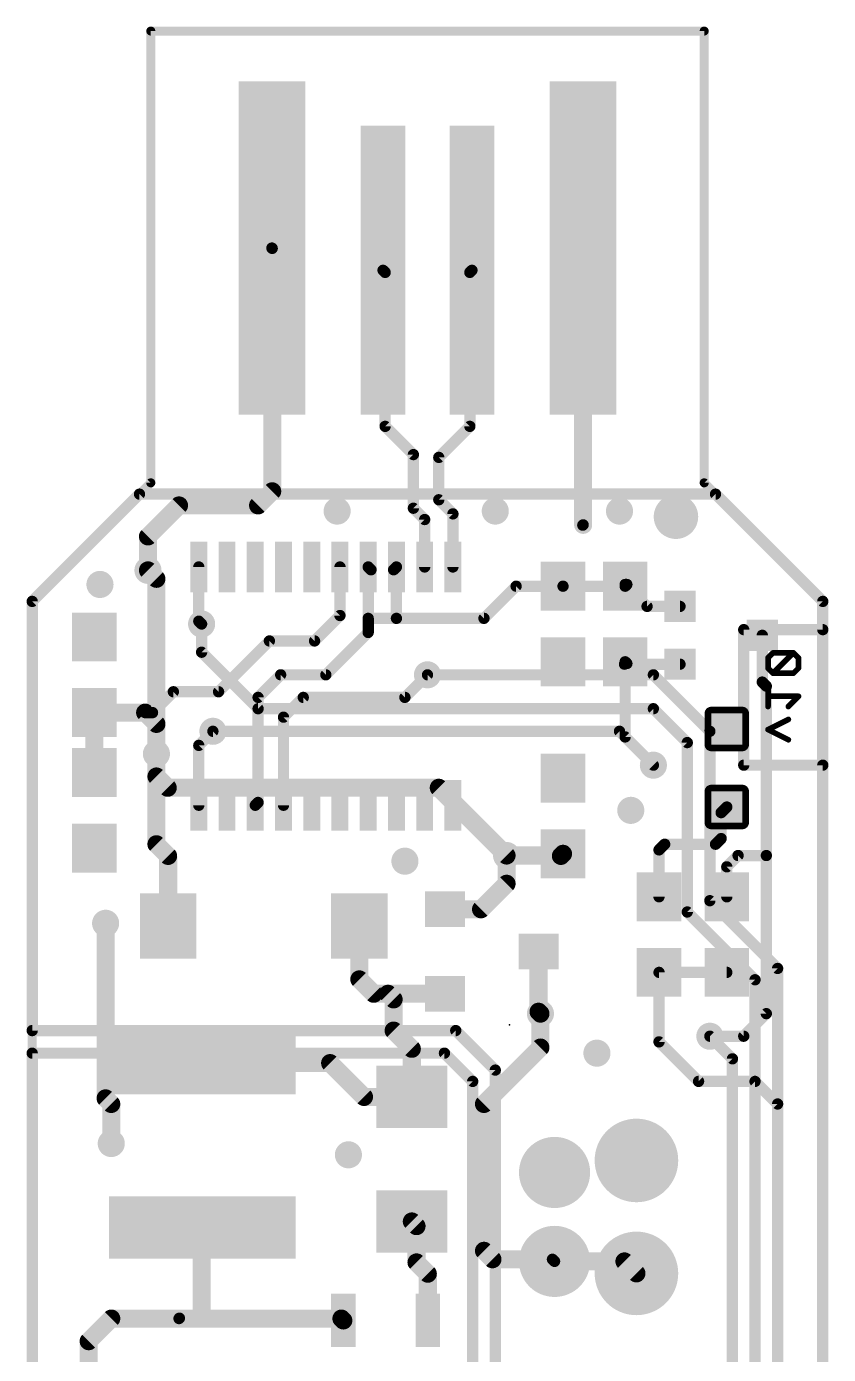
# Model space of a CAD drawing. Extents: x -0.1 to 17.9, y -0.1 to 66.1.
# Drawn here: x -0.13 to 17.91, y 36.28 to 66.14 of the extents above; entities that cross this region are included whole.
import ezdxf

# ---------------------------------------------------------------- set-up
doc = ezdxf.new("R2010")
doc.units = 0
for name, color, linetype in [('1', 12, 'CONTINUOUS'), ('16', 132, 'CONTINUOUS'), ('17', 110, 'CONTINUOUS'), ('18', 110, 'CONTINUOUS'), ('20', 53, 'CONTINUOUS'), ('24', 53, 'CONTINUOUS')]:
    doc.layers.add(name, color=color, linetype=linetype)

# ---------------------------------------------------------------- blocks, each defined once
blk = doc.blocks.new('RECT')
blk.add_solid([(-0.5, -0.5), (0.5, -0.5), (-0.5, 0.5), (0.5, 0.5)])
blk = doc.blocks.new('RECT160000X160000R30')
at = {"const_width": 0.15}
blk.add_lwpolyline([(0.425, -0.35), (0.425, 0.35, 0.4142), (0.35, 0.425), (-0.35, 0.425, 0.4142), (-0.425, 0.35), (-0.425, -0.35, 0.4142), (-0.35, -0.425), (0.35, -0.425, 0.4142)], format="xyb", close=True, dxfattribs=at)
blk.add_solid([(-0.3754, -0.3754), (0.3754, -0.3754), (-0.3754, 0.3754), (0.3754, 0.3754)])
blk = doc.blocks.new('PIE')
at = {"const_width": 0.5}
blk.add_lwpolyline([(0, -0.25, 1), (0, 0.25, 1), (0, -0.25)], format="xyb", dxfattribs=at)
blk = doc.blocks.new('ROUNDP')
at = {"const_width": 0.5}
blk.add_lwpolyline([(0, -0.25, 1), (0, 0.25, 1), (0, -0.25)], format="xyb", dxfattribs=at)
blk = doc.blocks.new('ROUNDV')
at = {"const_width": 0.5}
blk.add_lwpolyline([(0, -0.25, 1), (0, 0.25, 1), (0, -0.25)], format="xyb", dxfattribs=at)

msp = doc.modelspace()

# ---------------------------------------------------------------- linework, layer by layer
at = {"layer": '1'}
for points, const_width in [([(5.3975, 61.1525), (5.3975, 55.6895)], 0.4064), ([(5.3975, 61.1525), (5.39, 61.16)], 0.254), ([(12.39, 61.16), (12.39, 54.935)], 0.4064), ([(7.9375, 60.6125), (7.89, 60.66)], 0.254), ([(7.9375, 57.15), (7.9375, 60.6125)], 0.254), ([(9.8425, 60.6125), (9.89, 60.66)], 0.254), ([(9.8425, 57.15), (9.8425, 60.6125)], 0.254), ([(8.5725, 56.515), (7.9375, 57.15)], 0.254), ([(9.144, 56.4515), (9.8425, 57.15)], 0.254), ([(8.5725, 56.515), (8.5725, 55.3085)], 0.254), ([(9.144, 56.4515), (9.144, 55.499)], 0.254), ([(5.08, 55.372), (5.3975, 55.6895)], 0.4064), ([(0, 53.213), (2.413, 55.626)], 0.254), ([(2.413, 55.626), (15.367, 55.626)], 0.254), ([(2.6035, 54.6735), (3.302, 55.372)], 0.4064), ([(3.302, 55.372), (5.08, 55.372)], 0.4064), ([(9.4615, 55.1815), (9.144, 55.499)], 0.254), ([(15.367, 55.626), (17.78, 53.213)], 0.254), ([(8.8265, 55.0545), (8.5725, 55.3085)], 0.254), ([(9.4615, 53.9877), (9.4615, 55.1815)], 0.254), ([(8.8265, 53.9877), (8.8265, 55.0545)], 0.254), ([(12.39, 54.935), (12.3825, 54.9275)], 0.254), ([(2.6035, 53.9115), (2.6035, 54.6735)], 0.4064), ([(3.7465, 53.9877), (3.7465, 52.7685)], 0.254), ([(6.9215, 53.9877), (6.9215, 52.8955)], 0.254), ([(7.62, 53.9242), (7.5565, 53.9877)], 0.254), ([(7.5565, 53.9877), (7.5565, 52.832)], 0.254), ([(8.128, 53.9242), (8.1915, 53.9877)], 0.254), ([(8.1915, 53.9877), (8.1915, 52.832)], 0.254), ([(10.883, 53.555), (10.16, 52.832)], 0.254), ([(11.938, 53.555), (10.883, 53.555)], 0.254), ([(11.938, 53.555), (13.335, 53.555)], 0.254), ([(13.828, 53.101), (13.335, 53.594)], 0.254), ([(13.335, 53.594), (13.374, 53.594)], 0.254), ([(13.374, 53.594), (13.335, 53.555)], 0.254), ([(0, 43.561), (0, 53.213)], 0.254), ([(14.569, 53.101), (13.828, 53.101)], 0.254), ([(17.78, 53.213), (17.78, 0)], 0.254), ([(3.7465, 52.7685), (3.81, 52.705)], 0.254), ([(6.35, 52.324), (6.9215, 52.8955)], 0.254), ([(7.5565, 52.832), (7.5565, 52.5145)], 0.254), ([(8.1915, 52.832), (7.5565, 52.832)], 0.254), ([(10.16, 52.832), (8.1915, 52.832)], 0.254), ([(7.5565, 52.5145), (6.604, 51.562)], 0.254), ([(16.419, 52.451), (16.419, 51.399)], 0.254), ([(4.191, 51.181), (5.334, 52.324)], 0.254), ([(5.334, 52.324), (6.35, 52.324)], 0.254), ([(13.374, 51.816), (13.335, 51.855)], 0.254), ([(13.335, 51.816), (13.335, 51.855)], 0.254), ([(5.588, 51.562), (5.08, 51.054)], 0.254), ([(6.604, 51.562), (5.588, 51.562)], 0.254), ([(8.382, 51.054), (8.89, 51.562)], 0.254), ([(13.32, 51.801), (13.335, 51.816)], 0.254), ([(14.569, 51.801), (13.32, 51.801)], 0.254), ([(13.335, 51.816), (13.374, 51.816)], 0.254), ([(13.335, 50.165), (13.335, 51.816)], 0.254), ([(16.51, 51.308), (16.419, 51.399)], 0.254), ([(16.51, 47.498), (16.51, 51.308)], 0.254), ([(2.706, 50.712), (3.175, 51.181)], 0.254), ([(3.175, 51.181), (4.191, 51.181)], 0.254), ([(5.08, 51.054), (5.08, 48.6918)], 0.254), ([(5.6515, 50.6095), (6.096, 51.054)], 0.254), ([(6.096, 51.054), (8.382, 51.054)], 0.254), ([(1.397, 49.364), (1.397, 50.712)], 0.4064), ([(1.397, 50.712), (2.54, 50.712)], 0.4064), ([(2.794, 50.458), (2.54, 50.712)], 0.4064), ([(2.54, 50.712), (2.706, 50.712)], 0.254), ([(2.794, 49.784), (2.794, 50.458)], 0.4064), ([(5.6515, 48.6283), (5.6515, 50.6095)], 0.254), ([(3.7465, 49.9745), (4.064, 50.292)], 0.254), ([(13.97, 49.53), (13.335, 50.165)], 0.254), ([(2.794, 47.752), (2.794, 49.784)], 0.4064), ([(3.7465, 48.6283), (3.7465, 49.9745)], 0.254), ([(5.08, 48.6918), (5.0165, 48.6283)], 0.254), ([(15.494, 48.4625), (15.621, 48.5895)], 0.254), ([(15.494, 47.879), (15.494, 48.4625)], 0.254), ([(3.057, 47.489), (2.794, 47.752)], 0.4064), ([(14.097, 47.625), (14.224, 47.752)], 0.254), ([(14.224, 47.752), (15.367, 47.752)], 0.254), ([(15.367, 47.752), (15.494, 47.879)], 0.254), ([(3.057, 45.9105), (3.057, 47.489)], 0.4064), ([(11.881, 47.498), (10.668, 47.498)], 0.4064), ([(10.668, 46.863), (10.668, 47.498)], 0.4064), ([(11.89, 47.489), (11.938, 47.537)], 0.4064), ([(11.89, 47.489), (11.881, 47.498)], 0.254), ([(14.097, 46.57), (14.097, 47.625)], 0.254), ([(15.621, 47.244), (15.875, 47.498)], 0.254), ([(15.875, 47.498), (16.51, 47.498)], 0.254), ([(16.51, 43.942), (16.51, 47.498)], 0.254), ([(15.621, 46.57), (15.621, 47.244)], 0.254), ([(10.094, 46.289), (10.668, 46.863)], 0.4064), ([(9.287, 46.289), (10.094, 46.289)], 0.4064), ([(7.357, 45.9105), (7.357, 44.713)], 0.4064), ([(11.387, 45.339), (11.387, 43.985)], 0.4064), ([(7.357, 44.713), (7.681, 44.389)], 0.4064), ([(14.097, 44.87), (15.621, 44.87)], 0.254), ([(14.097, 44.87), (14.097, 43.307)], 0.254), ([(8.001, 44.389), (7.681, 44.389)], 0.4064), ([(9.287, 44.389), (8.001, 44.389)], 0.4064), ([(8.128, 44.262), (8.001, 44.389)], 0.4064), ([(8.128, 43.561), (8.128, 44.262)], 0.4064), ([(11.387, 43.985), (11.43, 43.942)], 0.4064), ([(16.002, 43.434), (16.51, 43.942)], 0.254), ([(9.525, 43.561), (0, 43.561)], 0.254), ([(8.5376, 43.1514), (8.128, 43.561)], 0.4064), ([(10.414, 42.672), (9.525, 43.561)], 0.254), ([(8.5376, 42.0686), (8.5376, 43.1514)], 0.4064), ([(14.986, 42.418), (14.097, 43.307)], 0.254), ([(15.24, 43.434), (16.002, 43.434)], 0.254), ([(9.271, 43.053), (0, 43.053)], 0.254), ([(0, 43.053), (0, 32.0675)], 0.254), ([(3.8259, 42.8297), (6.7003, 42.8297)], 0.4064), ([(6.7003, 42.8297), (7.4614, 42.0686)], 0.4064), ([(9.906, 42.418), (9.271, 43.053)], 0.254), ([(10.414, 28.702), (10.414, 42.672)], 0.254), ([(9.906, 29.21), (9.906, 42.418)], 0.254), ([(16.256, 42.418), (14.986, 42.418)], 0.254), ([(16.764, 41.91), (16.256, 42.418)], 0.254), ([(8.5376, 42.0686), (7.4614, 42.0686)], 0.4064), ([(16.764, 35.052), (16.764, 41.91)], 0.254), ([(8.5376, 39.2686), (8.643, 39.1631)], 0.4064), ([(3.8259, 39.1297), (3.81, 39.1297)], 0.4064), ([(3.81, 39.1297), (3.81, 37.084)], 0.4064), ([(8.643, 39.1631), (8.643, 38.347)], 0.4064), ([(8.643, 38.347), (8.897, 38.093)], 0.4064), ([(8.897, 38.093), (8.897, 37.0411)], 0.4064), ([(1.2695, 36.5755), (1.778, 37.084)], 0.4064), ([(1.778, 37.084), (3.302, 37.084)], 0.4064), ([(3.302, 37.084), (3.81, 37.084)], 0.4064), ([(3.3107, 37.0926), (3.302, 37.084)], 0.254), ([(3.81, 37.084), (6.9541, 37.084)], 0.4064), ([(6.9541, 37.084), (6.997, 37.0411)], 0.4064), ([(1.2695, 35.3155), (1.2695, 36.5755)], 0.4064)]:
    msp.add_lwpolyline(points, dxfattribs=dict(at, const_width=const_width))
for points, const_width in [([(5.4991, 61.1525, 1), (5.2959, 61.1525)], 0.2032), ([(5.4349, 61.2049, 1), (5.3451, 61.1151)], 0.127), ([(5.3526, 61.1076, 1), (5.4424, 61.1974)], 0.127), ([(12.4916, 61.16, 1), (12.2884, 61.16)], 0.2032), ([(7.9349, 60.7049, 1), (7.8451, 60.6151)], 0.127), ([(8.001, 60.6125, 1), (7.874, 60.6125)], 0.127), ([(7.8926, 60.5676, 1), (7.9824, 60.6574)], 0.127), ([(9.906, 60.6125, 1), (9.779, 60.6125)], 0.127), ([(9.7976, 60.6574, 1), (9.8874, 60.5676)], 0.127), ([(9.9349, 60.6151, 1), (9.8451, 60.7049)], 0.127), ([(7.9824, 57.1949, 1), (7.8926, 57.1051)], 0.127), ([(7.874, 57.15, 1), (8.001, 57.15)], 0.127), ([(9.779, 57.15, 1), (9.906, 57.15)], 0.127), ([(9.8874, 57.1051, 1), (9.7976, 57.1949)], 0.127), ([(8.636, 56.515, 1), (8.509, 56.515)], 0.127), ([(8.5276, 56.4701, 1), (8.6174, 56.5599)], 0.127), ([(9.2075, 56.4515, 1), (9.0805, 56.4515)], 0.127), ([(9.0991, 56.4964, 1), (9.1889, 56.4066)], 0.127), ([(5.4693, 55.6177, 1), (5.3257, 55.7613)], 0.2032), ([(2.413, 55.6895, 1), (2.413, 55.5625)], 0.127), ([(2.4579, 55.5811, 1), (2.3681, 55.6709)], 0.127), ([(3.302, 55.4736, 1), (3.302, 55.2704)], 0.2032), ([(3.3738, 55.3002, 1), (3.2302, 55.4438)], 0.2032), ([(5.08, 55.2704, 1), (5.08, 55.4736)], 0.2032), ([(5.2959, 55.6895, 1), (5.4991, 55.6895)], 0.2032), ([(9.1889, 55.5439, 1), (9.0991, 55.4541)], 0.127), ([(9.0805, 55.499, 1), (9.2075, 55.499)], 0.127), ([(15.4119, 55.6709, 1), (15.3221, 55.5811)], 0.127), ([(15.367, 55.5625, 1), (15.367, 55.6895)], 0.127), ([(5.0082, 55.4438, 1), (5.1518, 55.3002)], 0.2032), ([(8.6174, 55.3534, 1), (8.5276, 55.2636)], 0.127), ([(8.509, 55.3085, 1), (8.636, 55.3085)], 0.127), ([(9.525, 55.1815, 1), (9.398, 55.1815)], 0.127), ([(9.4166, 55.1366, 1), (9.5064, 55.2264)], 0.127), ([(8.89, 55.0545, 1), (8.763, 55.0545)], 0.127), ([(8.7816, 55.0096, 1), (8.8714, 55.0994)], 0.127), ([(12.2884, 54.935, 1), (12.4916, 54.935)], 0.2032), ([(12.3376, 54.9724, 1), (12.4274, 54.8826)], 0.127), ([(12.4349, 54.8901, 1), (12.3451, 54.9799)], 0.127), ([(2.7051, 54.6735, 1), (2.5019, 54.6735)], 0.2032), ([(2.5317, 54.7453, 1), (2.6753, 54.6017)], 0.2032), ([(3.81, 53.9877, 1), (3.683, 53.9877)], 0.127), ([(6.985, 53.9877, 1), (6.858, 53.9877)], 0.127), ([(7.6014, 54.0326, 1), (7.5116, 53.9428)], 0.127), ([(7.62, 53.9877, 1), (7.493, 53.9877)], 0.127), ([(8.255, 53.9877, 1), (8.128, 53.9877)], 0.127), ([(8.2364, 53.9428, 1), (8.1466, 54.0326)], 0.127), ([(2.5019, 53.9115, 1), (2.7051, 53.9115)], 0.2032), ([(7.5751, 53.8793, 1), (7.6649, 53.9691)], 0.127), ([(8.0831, 53.9691, 1), (8.1729, 53.8793)], 0.127), ([(8.763, 53.9877, 1), (8.89, 53.9877)], 0.127), ([(9.398, 53.9877, 1), (9.525, 53.9877)], 0.127), ([(10.883, 53.6185, 1), (10.883, 53.4915)], 0.127), ([(10.9279, 53.5101, 1), (10.8381, 53.5999)], 0.127), ([(11.938, 53.6185, 1), (11.938, 53.4915)], 0.127), ([(11.938, 53.4915, 1), (11.938, 53.6185)], 0.127), ([(13.3799, 53.6389, 1), (13.2901, 53.5491)], 0.127), ([(13.335, 53.6575, 1), (13.335, 53.5305)], 0.127), ([(13.2901, 53.5999, 1), (13.3799, 53.5101)], 0.127), ([(13.4189, 53.5491, 1), (13.3291, 53.6389)], 0.127), ([(13.335, 53.4915, 1), (13.335, 53.6185)], 0.127), ([(13.374, 53.5305, 1), (13.374, 53.6575)], 0.127), ([(0.0635, 53.213, 1), (-0.0635, 53.213)], 0.127), ([(-0.0449, 53.2579, 1), (0.0449, 53.1681)], 0.127), ([(13.828, 53.1645, 1), (13.828, 53.0375)], 0.127), ([(13.7831, 53.0561, 1), (13.8729, 53.1459)], 0.127), ([(14.569, 53.0375, 1), (14.569, 53.1645)], 0.127), ([(17.8435, 53.213, 1), (17.7165, 53.213)], 0.127), ([(17.7351, 53.1681, 1), (17.8249, 53.2579)], 0.127), ([(3.7914, 52.8134, 1), (3.7016, 52.7236)], 0.127), ([(6.858, 52.8955, 1), (6.985, 52.8955)], 0.127), ([(6.9664, 52.8506, 1), (6.8766, 52.9404)], 0.127), ([(7.62, 52.832, 1), (7.493, 52.832)], 0.127), ([(7.5565, 52.8955, 1), (7.5565, 52.7685)], 0.127), ([(7.493, 52.832, 1), (7.62, 52.832)], 0.127), ([(8.1915, 52.8955, 1), (8.1915, 52.7685)], 0.127), ([(8.128, 52.832, 1), (8.255, 52.832)], 0.127), ([(8.1915, 52.7685, 1), (8.1915, 52.8955)], 0.127), ([(10.1151, 52.8769, 1), (10.2049, 52.7871)], 0.127), ([(10.16, 52.7685, 1), (10.16, 52.8955)], 0.127), ([(3.683, 52.7685, 1), (3.81, 52.7685)], 0.127), ([(3.7651, 52.6601, 1), (3.8549, 52.7499)], 0.127), ([(7.493, 52.5145, 1), (7.62, 52.5145)], 0.127), ([(7.6014, 52.4696, 1), (7.5116, 52.5594)], 0.127), ([(16.4825, 52.451, 1), (16.3555, 52.451)], 0.127), ([(5.334, 52.3875, 1), (5.334, 52.2605)], 0.127), ([(5.3789, 52.2791, 1), (5.2891, 52.3689)], 0.127), ([(6.3051, 52.3689, 1), (6.3949, 52.2791)], 0.127), ([(6.35, 52.2605, 1), (6.35, 52.3875)], 0.127), ([(13.3799, 51.8999, 1), (13.2901, 51.8101)], 0.127), ([(13.3985, 51.855, 1), (13.2715, 51.855)], 0.127), ([(5.588, 51.6255, 1), (5.588, 51.4985)], 0.127), ([(5.6329, 51.5171, 1), (5.5431, 51.6069)], 0.127), ([(6.5591, 51.6069, 1), (6.6489, 51.5171)], 0.127), ([(6.604, 51.4985, 1), (6.604, 51.6255)], 0.127), ([(8.9349, 51.5171, 1), (8.8451, 51.6069)], 0.127), ([(13.32, 51.8645, 1), (13.32, 51.7375)], 0.127), ([(13.2751, 51.8459, 1), (13.3649, 51.7561)], 0.127), ([(13.335, 51.8795, 1), (13.335, 51.7525)], 0.127), ([(13.3985, 51.816, 1), (13.2715, 51.816)], 0.127), ([(13.2715, 51.816, 1), (13.3985, 51.816)], 0.127), ([(13.3799, 51.7711, 1), (13.2901, 51.8609)], 0.127), ([(13.3291, 51.7711, 1), (13.4189, 51.8609)], 0.127), ([(13.374, 51.7525, 1), (13.374, 51.8795)], 0.127), ([(14.569, 51.7375, 1), (14.569, 51.8645)], 0.127), ([(16.4639, 51.4439, 1), (16.3741, 51.3541)], 0.127), ([(16.3555, 51.399, 1), (16.4825, 51.399)], 0.127), ([(16.5735, 51.308, 1), (16.4465, 51.308)], 0.127), ([(16.4651, 51.2631, 1), (16.5549, 51.3529)], 0.127), ([(3.175, 51.2445, 1), (3.175, 51.1175)], 0.127), ([(3.2199, 51.1361, 1), (3.1301, 51.2259)], 0.127), ([(4.1461, 51.2259, 1), (4.2359, 51.1361)], 0.127), ([(4.191, 51.1175, 1), (4.191, 51.2445)], 0.127), ([(5.1435, 51.054, 1), (5.0165, 51.054)], 0.127), ([(5.0351, 51.0989, 1), (5.1249, 51.0091)], 0.127), ([(6.096, 51.1175, 1), (6.096, 50.9905)], 0.127), ([(6.1409, 51.0091, 1), (6.0511, 51.0989)], 0.127), ([(8.3371, 51.0989, 1), (8.4269, 51.0091)], 0.127), ([(8.382, 50.9905, 1), (8.382, 51.1175)], 0.127), ([(1.4986, 50.712, 1), (1.2954, 50.712)], 0.2032), ([(1.397, 50.8136, 1), (1.397, 50.6104)], 0.2032), ([(2.6118, 50.7838, 1), (2.4682, 50.6402)], 0.2032), ([(2.54, 50.7755, 1), (2.54, 50.6485)], 0.127), ([(2.54, 50.6104, 1), (2.54, 50.8136)], 0.2032), ([(2.6611, 50.7569, 1), (2.7509, 50.6671)], 0.127), ([(2.706, 50.6485, 1), (2.706, 50.7755)], 0.127), ([(2.8956, 50.458, 1), (2.6924, 50.458)], 0.2032), ([(2.7222, 50.3862, 1), (2.8658, 50.5298)], 0.2032), ([(5.715, 50.6095, 1), (5.588, 50.6095)], 0.127), ([(5.6066, 50.6544, 1), (5.6964, 50.5646)], 0.127), ([(4.1089, 50.2471, 1), (4.0191, 50.3369)], 0.127), ([(13.3799, 50.2099, 1), (13.2901, 50.1201)], 0.127), ([(13.2715, 50.165, 1), (13.3985, 50.165)], 0.127), ([(2.8956, 49.784, 1), (2.6924, 49.784)], 0.2032), ([(2.6924, 49.784, 1), (2.8956, 49.784)], 0.2032), ([(3.81, 49.9745, 1), (3.683, 49.9745)], 0.127), ([(3.7016, 50.0194, 1), (3.7914, 49.9296)], 0.127), ([(13.9251, 49.4851, 1), (14.0149, 49.5749)], 0.127), ([(1.2954, 49.364, 1), (1.4986, 49.364)], 0.2032), ([(3.683, 48.6283, 1), (3.81, 48.6283)], 0.127), ([(4.9716, 48.6732, 1), (5.0614, 48.5834)], 0.127), ([(5.0165, 48.6918, 1), (5.1435, 48.6918)], 0.127), ([(5.1249, 48.6469, 1), (5.0351, 48.7367)], 0.127), ([(5.588, 48.6283, 1), (5.715, 48.6283)], 0.127), ([(15.6659, 48.5446, 1), (15.5761, 48.6344)], 0.127), ([(15.5575, 48.4625, 1), (15.4305, 48.4625)], 0.127), ([(15.4491, 48.5074, 1), (15.5389, 48.4176)], 0.127), ([(2.6924, 47.752, 1), (2.8956, 47.752)], 0.2032), ([(2.8658, 47.8238, 1), (2.7222, 47.6802)], 0.2032), ([(14.224, 47.8155, 1), (14.224, 47.6885)], 0.127), ([(14.2689, 47.7071, 1), (14.1791, 47.7969)], 0.127), ([(15.3221, 47.7969, 1), (15.4119, 47.7071)], 0.127), ([(15.367, 47.6885, 1), (15.367, 47.8155)], 0.127), ([(15.4305, 47.879, 1), (15.5575, 47.879)], 0.127), ([(15.5389, 47.8341, 1), (15.4491, 47.9239)], 0.127), ([(3.1586, 47.489, 1), (2.9554, 47.489)], 0.2032), ([(2.9852, 47.4172, 1), (3.1288, 47.5608)], 0.2032), ([(10.668, 47.5996, 1), (10.668, 47.3964)], 0.2032), ([(10.7696, 47.498, 1), (10.5664, 47.498)], 0.2032), ([(11.8182, 47.5608, 1), (11.9618, 47.4172)], 0.2032), ([(11.9259, 47.5429, 1), (11.8361, 47.4531)], 0.127), ([(12.0098, 47.4652, 1), (11.8662, 47.6088)], 0.2032), ([(11.881, 47.3964, 1), (11.881, 47.5996)], 0.2032), ([(11.8451, 47.4441, 1), (11.9349, 47.5339)], 0.127), ([(14.1605, 47.625, 1), (14.0335, 47.625)], 0.127), ([(14.0521, 47.6699, 1), (14.1419, 47.5801)], 0.127), ([(15.875, 47.5615, 1), (15.875, 47.4345)], 0.127), ([(15.9199, 47.4531, 1), (15.8301, 47.5429)], 0.127), ([(16.5735, 47.498, 1), (16.4465, 47.498)], 0.127), ([(16.4465, 47.498, 1), (16.5735, 47.498)], 0.127), ([(16.51, 47.4345, 1), (16.51, 47.5615)], 0.127), ([(15.6845, 47.244, 1), (15.5575, 47.244)], 0.127), ([(15.5761, 47.2889, 1), (15.6659, 47.1991)], 0.127), ([(10.5664, 46.863, 1), (10.7696, 46.863)], 0.2032), ([(10.7398, 46.7912, 1), (10.5962, 46.9348)], 0.2032), ([(14.0335, 46.57, 1), (14.1605, 46.57)], 0.127), ([(15.5575, 46.57, 1), (15.6845, 46.57)], 0.127), ([(9.287, 46.3906, 1), (9.287, 46.1874)], 0.2032), ([(10.0222, 46.3608, 1), (10.1658, 46.2172)], 0.2032), ([(10.094, 46.1874, 1), (10.094, 46.3906)], 0.2032), ([(2.9554, 45.9105, 1), (3.1586, 45.9105)], 0.2032), ([(7.4586, 45.9105, 1), (7.2554, 45.9105)], 0.2032), ([(11.4886, 45.339, 1), (11.2854, 45.339)], 0.2032), ([(7.2554, 44.713, 1), (7.4586, 44.713)], 0.2032), ([(7.4288, 44.7848, 1), (7.2852, 44.6412)], 0.2032), ([(14.097, 44.9335, 1), (14.097, 44.8065)], 0.127), ([(14.1605, 44.87, 1), (14.0335, 44.87)], 0.127), ([(15.621, 44.8065, 1), (15.621, 44.9335)], 0.127), ([(7.681, 44.4906, 1), (7.681, 44.2874)], 0.2032), ([(7.6092, 44.3172, 1), (7.7528, 44.4608)], 0.2032), ([(8.001, 44.4906, 1), (8.001, 44.2874)], 0.2032), ([(8.0728, 44.4608, 1), (7.9292, 44.3172)], 0.2032), ([(8.001, 44.2874, 1), (8.001, 44.4906)], 0.2032), ([(9.287, 44.2874, 1), (9.287, 44.4906)], 0.2032), ([(8.2296, 44.262, 1), (8.0264, 44.262)], 0.2032), ([(8.0562, 44.1902, 1), (8.1998, 44.3338)], 0.2032), ([(11.2854, 43.985, 1), (11.4886, 43.985)], 0.2032), ([(11.4588, 44.0568, 1), (11.3152, 43.9132)], 0.2032), ([(11.3582, 43.8702, 1), (11.5018, 44.0138)], 0.2032), ([(16.4465, 43.942, 1), (16.5735, 43.942)], 0.127), ([(16.5549, 43.8971, 1), (16.4651, 43.9869)], 0.127), ([(0, 43.6245, 1), (0, 43.4975)], 0.127), ([(-0.0635, 43.561, 1), (0.0635, 43.561)], 0.127), ([(8.0264, 43.561, 1), (8.2296, 43.561)], 0.2032), ([(8.1998, 43.6328, 1), (8.0562, 43.4892)], 0.2032), ([(9.5699, 43.6059, 1), (9.4801, 43.5161)], 0.127), ([(9.525, 43.4975, 1), (9.525, 43.6245)], 0.127), ([(8.6392, 43.1514, 1), (8.436, 43.1514)], 0.2032), ([(8.4657, 43.0796, 1), (8.6094, 43.2233)], 0.2032), ([(14.1419, 43.3519, 1), (14.0521, 43.2621)], 0.127), ([(14.0335, 43.307, 1), (14.1605, 43.307)], 0.127), ([(15.24, 43.4975, 1), (15.24, 43.3705)], 0.127), ([(15.9571, 43.4789, 1), (16.0469, 43.3891)], 0.127), ([(16.002, 43.3705, 1), (16.002, 43.4975)], 0.127), ([(0, 43.1165, 1), (0, 42.9895)], 0.127), ([(0.0635, 43.053, 1), (-0.0635, 43.053)], 0.127), ([(3.8259, 42.9313, 1), (3.8259, 42.7281)], 0.2032), ([(6.7721, 42.9016, 1), (6.6284, 42.7579)], 0.2032), ([(6.7003, 42.7281, 1), (6.7003, 42.9313)], 0.2032), ([(9.3159, 43.0979, 1), (9.2261, 43.0081)], 0.127), ([(9.271, 42.9895, 1), (9.271, 43.1165)], 0.127), ([(10.4775, 42.672, 1), (10.3505, 42.672)], 0.127), ([(10.3691, 42.6271, 1), (10.4589, 42.7169)], 0.127), ([(9.9695, 42.418, 1), (9.8425, 42.418)], 0.127), ([(9.8611, 42.3731, 1), (9.9509, 42.4629)], 0.127), ([(14.986, 42.4815, 1), (14.986, 42.3545)], 0.127), ([(14.9411, 42.3731, 1), (15.0309, 42.4629)], 0.127), ([(16.3009, 42.4629, 1), (16.2111, 42.3731)], 0.127), ([(16.256, 42.3545, 1), (16.256, 42.4815)], 0.127), ([(7.4614, 42.1702, 1), (7.4614, 41.967)], 0.2032), ([(7.3896, 41.9967, 1), (7.5333, 42.1404)], 0.2032), ([(8.436, 42.0686, 1), (8.6392, 42.0686)], 0.2032), ([(8.5376, 41.967, 1), (8.5376, 42.1702)], 0.2032), ([(16.8275, 41.91, 1), (16.7005, 41.91)], 0.127), ([(16.7191, 41.8651, 1), (16.8089, 41.9549)], 0.127), ([(8.6094, 39.3404, 1), (8.4657, 39.1967)], 0.2032), ([(3.81, 39.2313, 1), (3.81, 39.0281)], 0.2032), ([(3.9116, 39.1297, 1), (3.7084, 39.1297)], 0.2032), ([(3.8259, 39.0281, 1), (3.8259, 39.2313)], 0.2032), ([(8.7446, 39.1631, 1), (8.5414, 39.1631)], 0.2032), ([(8.5712, 39.0913, 1), (8.7149, 39.235)], 0.2032), ([(8.7149, 38.4188, 1), (8.5712, 38.2751)], 0.2032), ([(8.5414, 38.347, 1), (8.7446, 38.347)], 0.2032), ([(8.9986, 38.093, 1), (8.7954, 38.093)], 0.2032), ([(8.8252, 38.0211, 1), (8.9689, 38.1648)], 0.2032), ([(1.778, 37.1856, 1), (1.778, 36.9824)], 0.2032), ([(1.8498, 37.0122, 1), (1.7062, 37.1558)], 0.2032), ([(3.302, 37.1856, 1), (3.302, 36.9824)], 0.2032), ([(3.2571, 37.1289, 1), (3.3469, 37.0391)], 0.127), ([(3.302, 36.9824, 1), (3.302, 37.1856)], 0.2032), ([(3.3556, 37.0477, 1), (3.2657, 37.1376)], 0.127), ([(3.81, 37.1856, 1), (3.81, 36.9824)], 0.2032), ([(3.7084, 37.084, 1), (3.9116, 37.084)], 0.2032), ([(3.81, 36.9824, 1), (3.81, 37.1856)], 0.2032), ([(7.0259, 37.1558, 1), (6.8823, 37.0122)], 0.2032), ([(6.9252, 36.9692, 1), (7.0689, 37.1129)], 0.2032), ([(6.9541, 36.9824, 1), (6.9541, 37.1856)], 0.2032), ([(8.7954, 37.0411, 1), (8.9986, 37.0411)], 0.2032), ([(1.1976, 36.6473, 1), (1.3413, 36.5036)], 0.2032), ([(1.3711, 36.5755, 1), (1.1679, 36.5755)], 0.2032)]:
    msp.add_lwpolyline(points, format="xyb", dxfattribs=dict(at, const_width=const_width))
at = {"layer": '16'}
for points, const_width in [([(0, 53.213), (2.413, 55.626)], 0.254), ([(2.413, 55.626), (15.367, 55.626)], 0.254), ([(15.367, 55.626), (17.78, 53.213)], 0.254), ([(2.794, 53.721), (2.6035, 53.9115)], 0.4064), ([(2.794, 53.721), (2.794, 49.784)], 0.4064), ([(0, 43.561), (0, 53.213)], 0.254), ([(17.78, 53.213), (17.78, 52.578)], 0.254), ([(3.81, 52.705), (3.81, 52.07)], 0.254), ([(17.78, 52.578), (16.002, 52.578)], 0.254), ([(16.002, 52.578), (16.002, 49.53)], 0.254), ([(3.81, 52.07), (5.08, 50.8)], 0.254), ([(16.6625, 52.0559), (16.5481, 51.9415)], 0.127), ([(16.5481, 51.9415), (16.5481, 51.7127)], 0.127), ([(17.1201, 52.0559), (16.6625, 52.0559)], 0.127), ([(16.6625, 51.5983), (17.1201, 52.0559)], 0.127), ([(17.2345, 51.9415), (17.1201, 52.0559)], 0.127), ([(17.2345, 51.7127), (17.2345, 51.9415)], 0.127), ([(8.89, 51.562), (13.97, 51.562)], 0.254), ([(13.97, 51.562), (15.24, 50.292)], 0.254), ([(16.5481, 51.7127), (16.6625, 51.5983)], 0.127), ([(17.1201, 51.5983), (17.2345, 51.7127)], 0.127), ([(16.5481, 50.8499), (16.5481, 51.3075)], 0.127), ([(16.6625, 51.5983), (17.1201, 51.5983)], 0.127), ([(17.2345, 51.0787), (16.5481, 51.0787)], 0.127), ([(17.0057, 50.8499), (17.2345, 51.0787)], 0.127), ([(5.08, 50.8), (13.97, 50.8)], 0.254), ([(13.97, 50.8), (14.732, 50.038)], 0.254), ([(16.5481, 50.3303), (17.0057, 50.5591)], 0.127), ([(4.064, 50.292), (13.208, 50.292)], 0.254), ([(13.208, 50.292), (13.97, 49.53)], 0.254), ([(15.24, 50.292), (15.24, 46.482)], 0.254), ([(17.0057, 50.1015), (16.5481, 50.3303)], 0.127), ([(2.794, 49.276), (2.794, 49.784)], 0.4064), ([(14.732, 50.038), (14.732, 46.228)], 0.254), ([(16.002, 49.53), (17.78, 49.53)], 0.254), ([(17.78, 49.53), (17.78, 0)], 0.254), ([(3.048, 49.022), (2.794, 49.276)], 0.4064), ([(9.144, 49.022), (3.048, 49.022)], 0.4064), ([(10.668, 47.498), (9.144, 49.022)], 0.4064), ([(15.24, 46.482), (16.764, 44.958)], 0.254), ([(14.732, 46.228), (16.256, 44.704)], 0.254), ([(1.651, 45.974), (1.651, 42.037)], 0.4064), ([(16.256, 35.052), (16.256, 44.704)], 0.254), ([(16.764, 34.798), (16.764, 44.958)], 0.254), ([(11.43, 43.18), (11.43, 43.942)], 0.4064), ([(9.525, 43.561), (0, 43.561)], 0.254), ([(10.414, 42.672), (9.525, 43.561)], 0.254), ([(10.16, 41.91), (11.43, 43.18)], 0.4064), ([(15.748, 42.926), (15.24, 43.434)], 0.254), ([(0, 32.3215), (0, 43.053)], 0.254), ([(0, 43.053), (9.271, 43.053)], 0.254), ([(9.271, 43.053), (9.906, 42.418)], 0.254), ([(15.748, 35.306), (15.748, 42.926)], 0.254), ([(10.414, 28.702), (10.414, 42.672)], 0.254), ([(9.906, 42.418), (9.906, 29.21)], 0.254), ([(1.651, 42.037), (1.778, 41.91)], 0.4064), ([(1.778, 41.91), (1.778, 41.021)], 0.4064), ([(10.16, 38.608), (10.16, 41.91)], 0.4064), ([(10.3505, 38.4175), (10.16, 38.608)], 0.4064), ([(11.7, 38.4175), (10.3505, 38.4175)], 0.4064), ([(11.7475, 38.37), (13.319, 38.37)], 0.4064), ([(11.7, 38.4175), (11.7475, 38.37)], 0.254), ([(13.319, 38.37), (13.589, 38.1)], 0.4064)]:
    msp.add_lwpolyline(points, dxfattribs=dict(at, const_width=const_width))
for points, const_width in [([(2.413, 55.6895, 1), (2.413, 55.5625)], 0.127), ([(2.4579, 55.5811, 1), (2.3681, 55.6709)], 0.127), ([(15.4119, 55.6709, 1), (15.3221, 55.5811)], 0.127), ([(15.367, 55.5625, 1), (15.367, 55.6895)], 0.127), ([(2.6753, 53.9833, 1), (2.5317, 53.8397)], 0.2032), ([(2.8956, 53.721, 1), (2.6924, 53.721)], 0.2032), ([(2.7222, 53.6492, 1), (2.8658, 53.7928)], 0.2032), ([(0.0635, 53.213, 1), (-0.0635, 53.213)], 0.127), ([(-0.0449, 53.2579, 1), (0.0449, 53.1681)], 0.127), ([(17.8435, 53.213, 1), (17.7165, 53.213)], 0.127), ([(17.7351, 53.1681, 1), (17.8249, 53.2579)], 0.127), ([(3.8735, 52.705, 1), (3.7465, 52.705)], 0.127), ([(16.002, 52.6415, 1), (16.002, 52.5145)], 0.127), ([(16.0655, 52.578, 1), (15.9385, 52.578)], 0.127), ([(17.7165, 52.578, 1), (17.8435, 52.578)], 0.127), ([(17.78, 52.5145, 1), (17.78, 52.6415)], 0.127), ([(3.8549, 52.1149, 1), (3.7651, 52.0251)], 0.127), ([(3.7465, 52.07, 1), (3.8735, 52.07)], 0.127), ([(16.5256, 51.964, 1), (16.5706, 51.9191)], 0.0635), ([(16.5799, 51.9415, 1), (16.5164, 51.9415)], 0.0635), ([(16.6625, 52.0877, 1), (16.6625, 52.0242)], 0.0635), ([(16.6849, 52.0335, 1), (16.64, 52.0784)], 0.0635), ([(17.1425, 52.0784, 1), (17.0976, 52.0335)], 0.0635), ([(17.1425, 52.0335, 1), (17.0976, 52.0784)], 0.0635), ([(17.1201, 52.0242, 1), (17.1201, 52.0877)], 0.0635), ([(17.2662, 51.9415, 1), (17.2027, 51.9415)], 0.0635), ([(17.212, 51.9191, 1), (17.2569, 51.964)], 0.0635), ([(8.89, 51.6255, 1), (8.89, 51.4985)], 0.127), ([(14.0149, 51.6069, 1), (13.9251, 51.5171)], 0.127), ([(13.97, 51.4985, 1), (13.97, 51.6255)], 0.127), ([(16.5706, 51.7352, 1), (16.5256, 51.6903)], 0.0635), ([(16.5164, 51.7127, 1), (16.5799, 51.7127)], 0.0635), ([(17.2027, 51.7127, 1), (17.2662, 51.7127)], 0.0635), ([(17.2569, 51.6903, 1), (17.212, 51.7352)], 0.0635), ([(16.5799, 51.3075, 1), (16.5164, 51.3075)], 0.0635), ([(16.6625, 51.6301, 1), (16.6625, 51.5666)], 0.0635), ([(16.64, 51.6208, 1), (16.6849, 51.5759)], 0.0635), ([(16.64, 51.5759, 1), (16.6849, 51.6208)], 0.0635), ([(17.0976, 51.6208, 1), (17.1425, 51.5759)], 0.0635), ([(17.1201, 51.5666, 1), (17.1201, 51.6301)], 0.0635), ([(16.5481, 51.1105, 1), (16.5481, 51.047)], 0.0635), ([(17.2569, 51.0563, 1), (17.212, 51.1012)], 0.0635), ([(17.2345, 51.047, 1), (17.2345, 51.1105)], 0.0635), ([(5.08, 50.8635, 1), (5.08, 50.7365)], 0.127), ([(5.0351, 50.7551, 1), (5.1249, 50.8449)], 0.127), ([(14.0149, 50.8449, 1), (13.9251, 50.7551)], 0.127), ([(13.97, 50.7365, 1), (13.97, 50.8635)], 0.127), ([(16.5164, 50.8499, 1), (16.5799, 50.8499)], 0.0635), ([(16.9832, 50.8724, 1), (17.0281, 50.8275)], 0.0635), ([(17.0199, 50.5307, 1), (16.9915, 50.5875)], 0.0635), ([(4.064, 50.3555, 1), (4.064, 50.2285)], 0.127), ([(13.2529, 50.3369, 1), (13.1631, 50.2471)], 0.127), ([(13.208, 50.2285, 1), (13.208, 50.3555)], 0.127), ([(15.3035, 50.292, 1), (15.1765, 50.292)], 0.127), ([(15.1951, 50.2471, 1), (15.2849, 50.3369)], 0.127), ([(16.5623, 50.3587, 1), (16.5339, 50.3019)], 0.0635), ([(16.5339, 50.3587, 1), (16.5623, 50.3019)], 0.0635), ([(2.8956, 49.784, 1), (2.6924, 49.784)], 0.2032), ([(2.6924, 49.784, 1), (2.8956, 49.784)], 0.2032), ([(14.7955, 50.038, 1), (14.6685, 50.038)], 0.127), ([(14.6871, 49.9931, 1), (14.7769, 50.0829)], 0.127), ([(16.9915, 50.0731, 1), (17.0199, 50.1299)], 0.0635), ([(13.9251, 49.4851, 1), (14.0149, 49.5749)], 0.127), ([(16.002, 49.5935, 1), (16.002, 49.4665)], 0.127), ([(15.9385, 49.53, 1), (16.0655, 49.53)], 0.127), ([(17.8435, 49.53, 1), (17.7165, 49.53)], 0.127), ([(17.78, 49.4665, 1), (17.78, 49.5935)], 0.127), ([(2.6924, 49.276, 1), (2.8956, 49.276)], 0.2032), ([(2.8658, 49.3478, 1), (2.7222, 49.2042)], 0.2032), ([(3.048, 49.1236, 1), (3.048, 48.9204)], 0.2032), ([(2.9762, 48.9502, 1), (3.1198, 49.0938)], 0.2032), ([(9.2158, 49.0938, 1), (9.0722, 48.9502)], 0.2032), ([(9.144, 48.9204, 1), (9.144, 49.1236)], 0.2032), ([(10.5962, 47.4262, 1), (10.7398, 47.5698)], 0.2032), ([(15.2849, 46.5269, 1), (15.1951, 46.4371)], 0.127), ([(14.7769, 46.2729, 1), (14.6871, 46.1831)], 0.127), ([(14.6685, 46.228, 1), (14.7955, 46.228)], 0.127), ([(15.1765, 46.482, 1), (15.3035, 46.482)], 0.127), ([(1.7526, 45.974, 1), (1.5494, 45.974)], 0.2032), ([(16.3195, 44.704, 1), (16.1925, 44.704)], 0.127), ([(16.2111, 44.6591, 1), (16.3009, 44.7489)], 0.127), ([(16.8275, 44.958, 1), (16.7005, 44.958)], 0.127), ([(16.7191, 44.9131, 1), (16.8089, 45.0029)], 0.127), ([(11.5316, 43.942, 1), (11.3284, 43.942)], 0.2032), ([(0, 43.6245, 1), (0, 43.4975)], 0.127), ([(-0.0635, 43.561, 1), (0.0635, 43.561)], 0.127), ([(9.5699, 43.6059, 1), (9.4801, 43.5161)], 0.127), ([(9.525, 43.4975, 1), (9.525, 43.6245)], 0.127), ([(11.5018, 43.1082, 1), (11.3582, 43.2518)], 0.2032), ([(15.2849, 43.4789, 1), (15.1951, 43.3891)], 0.127), ([(0.0635, 43.053, 1), (-0.0635, 43.053)], 0.127), ([(0, 43.1165, 1), (0, 42.9895)], 0.127), ([(9.3159, 43.0979, 1), (9.2261, 43.0081)], 0.127), ([(9.271, 42.9895, 1), (9.271, 43.1165)], 0.127), ([(11.3284, 43.18, 1), (11.5316, 43.18)], 0.2032), ([(15.8115, 42.926, 1), (15.6845, 42.926)], 0.127), ([(15.7031, 42.8811, 1), (15.7929, 42.9709)], 0.127), ([(10.4775, 42.672, 1), (10.3505, 42.672)], 0.127), ([(10.3691, 42.6271, 1), (10.4589, 42.7169)], 0.127), ([(9.9695, 42.418, 1), (9.8425, 42.418)], 0.127), ([(9.8611, 42.3731, 1), (9.9509, 42.4629)], 0.127), ([(1.5494, 42.037, 1), (1.7526, 42.037)], 0.2032), ([(1.7228, 42.1088, 1), (1.5792, 41.9652)], 0.2032), ([(1.8796, 41.91, 1), (1.6764, 41.91)], 0.2032), ([(10.2616, 41.91, 1), (10.0584, 41.91)], 0.2032), ([(1.7062, 41.8382, 1), (1.8498, 41.9818)], 0.2032), ([(10.0882, 41.9818, 1), (10.2318, 41.8382)], 0.2032), ([(1.6764, 41.021, 1), (1.8796, 41.021)], 0.2032), ([(10.0584, 38.608, 1), (10.2616, 38.608)], 0.2032), ([(10.2318, 38.6798, 1), (10.0882, 38.5362)], 0.2032), ([(10.3505, 38.5191, 1), (10.3505, 38.3159)], 0.2032), ([(10.2787, 38.3457, 1), (10.4223, 38.4893)], 0.2032), ([(11.7475, 38.4716, 1), (11.7475, 38.2684)], 0.2032), ([(11.7449, 38.4624, 1), (11.6551, 38.3726)], 0.127), ([(11.7, 38.3159, 1), (11.7, 38.5191)], 0.2032), ([(13.3908, 38.4418, 1), (13.2472, 38.2982)], 0.2032), ([(13.319, 38.2684, 1), (13.319, 38.4716)], 0.2032), ([(11.7026, 38.3251, 1), (11.7924, 38.4149)], 0.127), ([(13.5172, 38.0282, 1), (13.6608, 38.1718)], 0.2032)]:
    msp.add_lwpolyline(points, format="xyb", dxfattribs=dict(at, const_width=const_width))
at = {"layer": '20', "const_width": 0.2032}
for points in [[(2.667, 66.04), (15.113, 66.04)], [(2.667, 66.04), (2.667, 55.88)], [(15.113, 66.04), (15.113, 55.88)], [(2.667, 55.88), (0, 53.213)], [(15.113, 55.88), (17.78, 53.213)], [(0, 0), (0, 53.213)], [(17.78, 0), (17.78, 53.213)]]:
    msp.add_lwpolyline(points, dxfattribs=at)
at = {"layer": '20', "const_width": 0.1016}
for points in [[(2.667, 66.0908, 1), (2.667, 65.9892)], [(2.7178, 66.04, 1), (2.6162, 66.04)], [(15.1638, 66.04, 1), (15.0622, 66.04)], [(15.113, 65.9892, 1), (15.113, 66.0908)], [(2.6162, 55.88, 1), (2.7178, 55.88)], [(2.7029, 55.8441, 1), (2.6311, 55.9159)], [(15.1489, 55.9159, 1), (15.0771, 55.8441)], [(15.0622, 55.88, 1), (15.1638, 55.88)], [(0.0508, 53.213, 1), (-0.0508, 53.213)], [(-0.0359, 53.2489, 1), (0.0359, 53.1771)], [(17.8308, 53.213, 1), (17.7292, 53.213)], [(17.7441, 53.1771, 1), (17.8159, 53.2489)]]:
    msp.add_lwpolyline(points, format="xyb", dxfattribs=at)
at = {"layer": '24'}
msp.add_point((10.7315, 43.688), dxfattribs=at)

# ---------------------------------------------------------------- block references
at = {"layer": '1'}
for p, xscale, yscale, rotation in [((5.39, 61.16), 7.5, 1.5, 270), ((12.39, 61.16), 7.5, 1.5, 270), ((14.569, 53.101), 0.7, 0.7, 270), ((16.419, 52.451), 0.7, 0.7, 270), ((14.569, 51.801), 0.7, 0.7, 270), ((3.7465, 48.6283), 0.381, 1.143, 180), ((4.3815, 48.6283), 0.381, 1.143, 180), ((5.0165, 48.6283), 0.381, 1.143, 180), ((5.6515, 48.6283), 0.381, 1.143, 180), ((6.2865, 48.6283), 0.381, 1.143, 180), ((6.9215, 48.6283), 0.381, 1.143, 180), ((7.5565, 48.6283), 0.381, 1.143, 180), ((8.1915, 48.6283), 0.381, 1.143, 180), ((8.8265, 48.6283), 0.381, 1.143, 180), ((9.4615, 48.6283), 0.381, 1.143, 180), ((3.057, 45.9105), 1.27, 1.47, 180), ((9.287, 46.289), 0.8, 0.9, 270), ((11.387, 45.339), 0.8, 0.9, 270), ((9.287, 44.389), 0.8, 0.9, 270), ((8.5376, 42.0686), 1.6, 1.4, 180), ((8.5376, 39.2686), 1.6, 1.4, 180)]:
    msp.add_blockref('RECT', p, dxfattribs=dict(at, xscale=xscale, yscale=yscale, rotation=rotation))
for p, xscale, rotation in [((7.89, 60.66), 6.5, 270), ((9.89, 60.66), 6.5, 270), ((11.938, 53.555), 1.1, 270), ((13.335, 53.555), 1.1, 90), ((1.397, 52.412), 1.1, 90), ((11.938, 51.855), 1.1, 270), ((13.335, 51.855), 1.1, 90), ((1.397, 50.712), 1.1, 90), ((1.397, 49.364), 1.1, 270), ((11.938, 49.237), 1.1, 270), ((1.397, 47.664), 1.1, 270), ((11.938, 47.537), 1.1, 270), ((14.097, 46.57), 1.1, 270), ((15.621, 46.57), 1.1, 270), ((14.097, 44.87), 1.1, 270), ((15.621, 44.87), 1.1, 270)]:
    msp.add_blockref('RECT', p, dxfattribs=dict(at, xscale=xscale, rotation=rotation))
for name, p in [('PIE', (14.478, 55.118)), ('RECT160000X160000R30', (15.621, 50.3435)), ('RECT160000X160000R30', (15.621, 48.5895))]:
    msp.add_blockref(name, p, dxfattribs=at)
for p, xscale, yscale in [((3.7465, 53.9877), 0.381, 1.143), ((4.3815, 53.9877), 0.381, 1.143), ((5.0165, 53.9877), 0.381, 1.143), ((5.6515, 53.9877), 0.381, 1.143), ((6.2865, 53.9877), 0.381, 1.143), ((6.9215, 53.9877), 0.381, 1.143), ((7.5565, 53.9877), 0.381, 1.143), ((8.1915, 53.9877), 0.381, 1.143), ((8.8265, 53.9877), 0.381, 1.143), ((9.4615, 53.9877), 0.381, 1.143), ((7.357, 45.9105), 1.27, 1.47), ((3.8259, 42.8297), 4.2, 1.4), ((3.8259, 39.1297), 4.2, 1.4), ((6.997, 37.0411), 0.55, 1.2), ((8.897, 37.0411), 0.55, 1.2)]:
    msp.add_blockref('RECT', p, dxfattribs=dict(at, xscale=xscale, yscale=yscale))
at = {"layer": '17', "xscale": 1.8796, "yscale": 1.8796}
for p in [(13.589, 40.64), (13.589, 40.64), (13.589, 38.1), (13.589, 38.1)]:
    msp.add_blockref('ROUNDP', p, dxfattribs=at)
at = {"layer": '17', "xscale": 1.6, "yscale": 1.6, "rotation": 270}
for p in [(11.7475, 40.37), (11.7475, 40.37), (11.7475, 38.37), (11.7475, 38.37)]:
    msp.add_blockref('ROUNDP', p, dxfattribs=at)
at = {"layer": '18', "xscale": 0.6096, "yscale": 0.6096}
for p in [(6.858, 55.245), (6.858, 55.245), (10.414, 55.245), (10.414, 55.245), (13.208, 55.245), (13.208, 55.245), (2.6035, 53.9115), (2.6035, 53.9115), (1.524, 53.594), (1.524, 53.594), (3.81, 52.705), (3.81, 52.705), (8.89, 51.562), (8.89, 51.562), (4.064, 50.292), (4.064, 50.292), (2.794, 49.784), (2.794, 49.784), (13.97, 49.53), (13.97, 49.53), (13.462, 48.514), (13.462, 48.514), (10.668, 47.498), (10.668, 47.498), (8.382, 47.371), (8.382, 47.371), (1.651, 45.974), (1.651, 45.974), (11.43, 43.942), (11.43, 43.942), (15.24, 43.434), (15.24, 43.434), (12.7, 43.053), (12.7, 43.053), (1.778, 41.021), (1.778, 41.021), (7.112, 40.767), (7.112, 40.767)]:
    msp.add_blockref('ROUNDV', p, dxfattribs=at)

doc.saveas('drawing.dxf')
